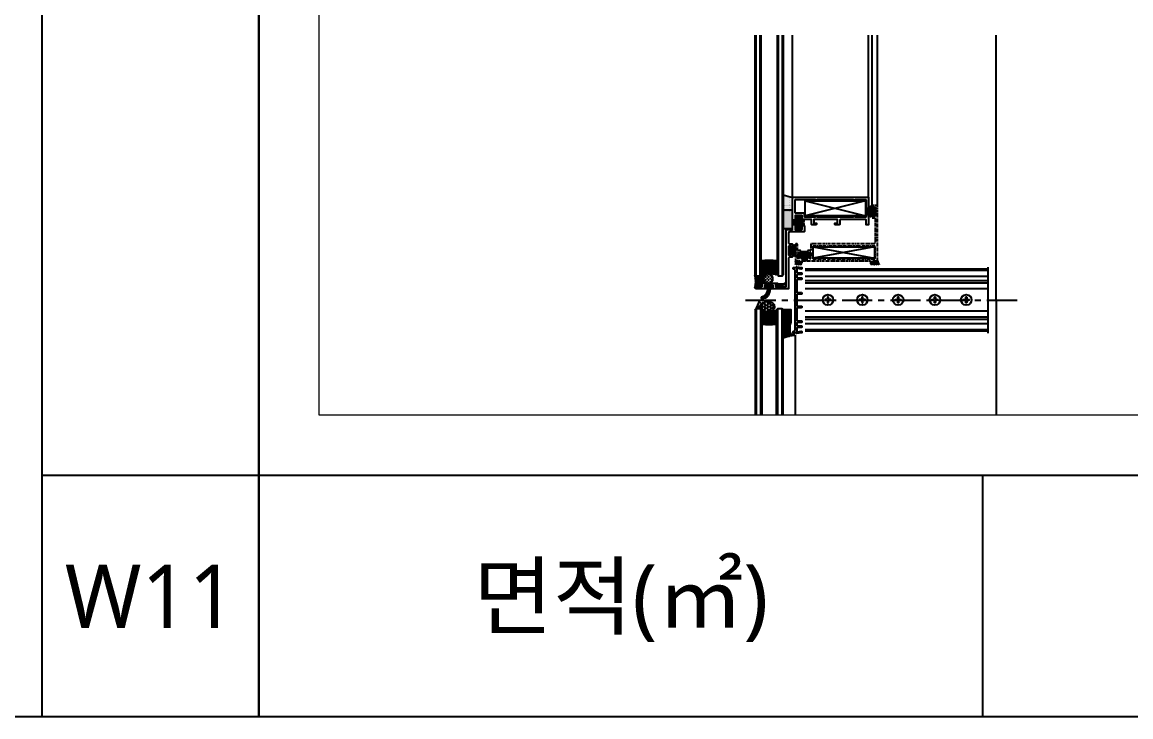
# Model space of a CAD drawing. Header units: millimetres. Extents: x 433 to 50040, y -8477 to -471.
# Drawn here: x 38937 to 39856, y -2176 to -1601 of the extents above; entities that cross this region are included whole.
import ezdxf
from ezdxf.enums import TextEntityAlignment as Align

# ---------------------------------------------------------------- set-up
doc = ezdxf.new("R2010")
doc.units = ezdxf.units.MM
doc.header["$MEASUREMENT"] = 0
for name, pattern in [('CENTER', [2, 1.25, -0.25, 0.25, -0.25]), ('CENTER2', [1.125, 0.75, -0.125, 0.125, -0.125]), ('CENTERX2', [4, 2.5, -0.5, 0.5, -0.5])]:
    doc.linetypes.add(name, pattern=pattern)
doc.layers.get('0').update_dxf_attribs({"linetype": 'CONTINUOUS'})
for name, color, linetype in [('1', 1, 'CONTINUOUS'), ('1브라켓관련', 9, 'CONTINUOUS'), ('2_GASKET', 8, 'CONTINUOUS'), ('3', 1, 'CENTER'), ('3_POLYAMIDE', 8, 'CONTINUOUS'), ('4_GLASS', 254, 'CONTINUOUS'), ('5', 5, 'CONTINUOUS'), ('5HAT', 5, 'CONTINUOUS'), ('CEN', 1, 'CENTER2'), ('GAS', 5, 'CONTINUOUS'), ('GLASS', 4, 'CONTINUOUS'), ('RXANNOT', 4, 'CONTINUOUS'), ('W3', 7, 'CONTINUOUS')]:
    doc.layers.add(name, color=color, linetype=linetype)
for name, color, linetype, lineweight in [('A-MKXX-NAME', 3, 'CONTINUOUS', 25), ('A-XXXX-INSL2', 8, 'CONTINUOUS', 18), ('A-XXXX-TABL', 7, 'CONTINUOUS', 25)]:
    doc.layers.add(name, color=color, linetype=linetype, lineweight=lineweight)
doc.layers.add('A-XXXX-NPLT', color=144, linetype='CONTINUOUS', lineweight=15, plot=False)
doc.styles.add('맑은고딕', font='malgun.ttf')
pattern_1 = [(225, (89375.4126, 1579236.114), (0.8623253429, -0.8623253429), []), (315, (89375.4126, 1579236.114), (0.8623253429, 0.8623253429), [])]
pattern_2 = [(315, (89375.4126, 1579236.114), (0.43116267146, 0.43116267145), [])]

# ---------------------------------------------------------------- blocks, each defined once
blk = doc.blocks.new('2')
at = {"layer": 'A-XXXX-NPLT', "ltscale": 50}
blk.add_lwpolyline([(2290, -950), (950, -950), (950, -200), (2290, -200)], close=True, dxfattribs=at)
at = {"layer": 'A-XXXX-TABL'}
for p, q in [((720, 0), (720, -1200)), ((5340, -1000), (720, -1000)), ((1500, -1200), (1500, -1000))]:
    blk.add_line(p, q, dxfattribs=at)
for points in [[(900, -1200), (0, -1200), (0, 0), (900, 0)], [(5340, -1200), (900, -1200), (900, 0), (5340, 0)]]:
    blk.add_lwpolyline(points, close=True, dxfattribs=at)
at = {"layer": 'A-MKXX-NAME', "style": '맑은고딕'}
blk.add_text('면적(㎡)', height=52.5, dxfattribs=at).set_placement((1200, -1100), align=Align.MIDDLE_CENTER)
blk = doc.blocks.new('양식2')
at = {"layer": 'A-XXXX-INSL2', "xscale": 2.666666666666639, "yscale": 2.666666666666639, "zscale": 2.666666666666639}
blk.add_blockref('2', (8217.7, -40799.9), dxfattribs=at)

msp = doc.modelspace()

# ---------------------------------------------------------------- hatches: boundary and pattern name
h = msp.add_hatch()
h.set_pattern_fill('ANSI37', color=1, scale=9.756098, angle=180, style=0)
h.set_pattern_definition(pattern_1)
h.paths.add_polyline_path([(39585.18, -1764.32, 0.064391), (39585.18, -1769.19), (39583.23, -1769.19, 1), (39583.23, -1770.17), (39583.72, -1770.17), (39583.72, -1772.32, -0.414214), (39583.43, -1772.61), (39578.16, -1772.61, -0.414214), (39577.87, -1772.32), (39577.87, -1770.17), (39578.35, -1770.17, 1), (39578.35, -1769.19), (39577.87, -1769.19), (39577.87, -1764.32), (39578.35, -1764.32, 1), (39578.35, -1763.34), (39577.87, -1763.34), (39577.87, -1761.19, -0.414214), (39578.16, -1760.9), (39583.43, -1760.9, -0.414214), (39583.72, -1761.19), (39583.72, -1763.34), (39583.23, -1763.34, 1), (39583.23, -1764.32)])
h = msp.add_hatch()
h.set_pattern_fill('ANSI37', color=1, scale=9.756098, angle=180, style=0)
h.set_pattern_definition(pattern_1)
h.paths.add_polyline_path([(39582.74, -1796.71), (39582.74, -1796.32, 1), (39581.57, -1796.32), (39581.57, -1796.71), (39580.31, -1796.71, -0.414214), (39579.82, -1796.22), (39579.82, -1792.02, -0.414214), (39580.31, -1791.53), (39581.57, -1791.53), (39581.57, -1791.93, 1), (39582.74, -1791.93), (39582.74, -1790.56, 0.10332), (39588.11, -1790.56), (39588.11, -1791.93, 1), (39589.28, -1791.93), (39589.28, -1791.53), (39590.55, -1791.53, -0.414214), (39591.04, -1792.02), (39591.04, -1796.22, -0.414213), (39590.55, -1796.71), (39589.28, -1796.71), (39589.28, -1796.32, 1), (39588.11, -1796.32), (39588.11, -1796.71)])
at = {"layer": '1'}
h = msp.add_hatch(dxfattribs=at)
h.set_pattern_fill('ANSI37', color=252, scale=0.97561)
h.set_pattern_definition([(45, (-186272.607, 71061.269), (-2.19030637, 2.19030637), []), (135, (-186272.607, 71061.269), (-2.19030637, -2.19030637), [])])
h.paths.add_polyline_path([(39548.46, -1838.39), (39545.67, -1838.39), (39544.69, -1839.36, 0.066167), (39548.6, -1831.14), (39548.6, -1831.63, 0.304907), (39549.21, -1832.54), (39548.46, -1832.53)])
edge = h.paths.add_edge_path()
edge.add_ellipse((39555.43, -1836.57), major_axis=(-5.76, 0), ratio=0.688159, start_angle=-51.43255, end_angle=27.36292)
edge.add_line((39550.31, -1838.39), (39549.58, -1838.39))
edge.add_line((39549.58, -1838.39), (39549.57, -1838.39))
edge.add_line((39549.57, -1838.39), (39548.46, -1838.39))
edge.add_line((39548.46, -1838.39), (39548.46, -1832.53))
edge.add_line((39548.46, -1832.53), (39551.84, -1833.47))
edge = h.paths.add_edge_path()
edge.add_ellipse((39555.43, -1836.57), major_axis=(-5.76, 0), ratio=0.688159, start_angle=270, end_angle=308.56745)
edge.add_line((39551.84, -1833.47), (39548.46, -1832.53))
edge.add_line((39548.46, -1832.53), (39549.21, -1832.54))
edge.add_arc((39549.57, -1831.63), 0.976, 247.82737, 270)
edge.add_line((39549.57, -1832.61), (39555.43, -1832.61))
edge = h.paths.add_edge_path()
edge.add_ellipse((39555.43, -1836.57), major_axis=(-5.76, 0), ratio=0.688159, start_angle=27.36292, end_angle=60.27626)
edge.add_arc((39556.5, -1824.34), 16.16, 248.39011, 255.93421, ccw=False)
edge.add_line((39550.55, -1839.36), (39549.58, -1838.39))
edge.add_line((39549.58, -1838.39), (39550.31, -1838.39))
h = msp.add_hatch(dxfattribs=at)
h.set_pattern_fill('HONEY', color=252, scale=0.487805)
h.set_pattern_definition([(0, (-181967.8886, 70745.6787), (2.323170732, 1.3412832415), [1.548780488, -3.097560976]), (120, (-181967.8886, 70745.6787), (-2.323170727, 1.34128325), [1.548780488, -3.097560976]), (60, (-181967.8886, 70745.6787), (5e-09, 2.682566492), [-3.097560976, 1.548780488])])
edge = h.paths.add_edge_path()
edge.add_ellipse((39555.43, -1836.57), major_axis=(-5.76, 0), ratio=0.688159, start_angle=0, end_angle=360, ccw=False)
at = {"layer": '2_GASKET'}
h = msp.add_hatch(dxfattribs=at)
h.set_pattern_fill('DOTS', color=1, scale=0.487805, style=0)
h.set_pattern_definition([(0, (-186272.6071, 71061.269), (0.387195122, 0.774390244), [0, -0.774390244])])
h.paths.add_polyline_path([(39568.11, -1743.77, 0.080398), (39575.91, -1745.78), (39575.91, -1758.51), (39568.11, -1758.51)])
for points in [[(39568.11, -1771.63), (39575.91, -1771.63), (39575.91, -1756.59), (39568.11, -1756.59)], [(39568.11, -1838.95), (39574.45, -1838.95), (39574.45, -1850.24), (39568.11, -1850.24)]]:
    msp.add_hatch(color=256, dxfattribs=at).paths.add_polyline_path(points)
h = msp.add_hatch(dxfattribs=at)
h.set_pattern_fill('ANSI37', color=1, scale=7.804878, angle=180, style=0)
h.set_pattern_definition([(225, (89375.4126, 1579236.114), (0.6898602743, -0.68986027433), []), (315, (89375.4126, 1579236.114), (0.68986027433, 0.6898602743), [])])
h.paths.add_polyline_path([(39646.16, -1798.46, 0.04758), (39647.69, -1801.88), (39641.28, -1801.88), (39641.28, -1801.39, 0.414214), (39642.26, -1800.41), (39642.26, -1798.46)])
h = msp.add_hatch(dxfattribs=at)
h.set_pattern_fill('DOTS', color=1, scale=0.487805, style=0)
h.set_pattern_definition([(360, (34966.79416, -47655.99445), (0.387195122, -0.774390244), [0, -0.774390244])])
edge = h.paths.add_edge_path()
edge.add_line((39549.57, -1810.17), (39549.57, -1805.38))
edge.add_arc((39557.67, -1677.98), 127.66, 266.36382, 269.43138)
edge.add_arc((39555.14, -1677.98), 127.66, 270.56862, 273.63618)
edge.add_line((39563.23, -1805.38), (39563.23, -1810.17))
edge.add_arc((39556.4, -1838.82), 29.45, 76.592, 103.408)
h = msp.add_hatch(dxfattribs=at)
h.set_pattern_fill('DOTS', color=1, scale=0.487805, style=0)
h.set_pattern_definition([(360, (34964.8429, -47958.9019), (0.387195122, -0.774390244), [0, -0.774390244])])
edge = h.paths.add_edge_path()
edge.add_line((39550.55, -1839.98), (39550.55, -1844.09))
edge.add_arc((39554.45, -1912.44), 68.46, 90, 93.26765, ccw=False)
edge.add_arc((39555.27, -1940.11), 96.14, 85.83269, 90.48772, ccw=False)
edge.add_line((39562.26, -1844.22), (39562.26, -1839.44))
edge.add_arc((39555.43, -1818.77), 21.76, 257.04676, 288.28947, ccw=False)
h = msp.add_hatch(dxfattribs=at)
h.set_pattern_fill('DOTS', color=1, scale=0.487805, style=0)
h.set_pattern_definition([(360, (1894.70905, 12950.09684), (0.387195122, -0.774390244), [0, -0.774390244])])
h.paths.add_polyline_path([(39574.74, -1858.17), (39575.82, -1858.17), (39577.87, -1858.17), (39577.87, -1858.85), (39577.87, -1860.12, 0.198912), (39577.95, -1860.33, 0.086245), (39568.11, -1862.66), (39568.11, -1846.75), (39574.45, -1846.75), (39574.45, -1850.75, -1), (39574.45, -1851.34), (39574.45, -1857.88, 0.414214)])
at = {"layer": '4_GLASS'}
h = msp.add_hatch(dxfattribs=at)
h.set_pattern_fill('NET3', color=251, scale=0.487805, angle=-90, style=0)
h.set_pattern_definition([(270, (37702.0127, 3899.153), (1.5487805, -3e-16), []), (330, (37702.0127, 3899.153), (0.77439024, 1.34128325), []), (30, (37702.0127, 3899.153), (-0.77439024, 1.34128325), [])])
edge = h.paths.add_edge_path()
edge.add_arc((39557.67, -1677.98), 127.66, 266.36382, 269.43138, ccw=False)
edge.add_line((39549.57, -1805.38), (39549.57, -1798.51))
edge.add_arc((39560.3, -2048.74), 250.45, 90.89103, 92.45407, ccw=False)
edge.add_arc((39552.51, -2048.74), 250.45, 87.54593, 89.10897, ccw=False)
edge.add_line((39563.23, -1798.51), (39563.23, -1805.38))
edge.add_arc((39555.14, -1677.98), 127.66, 270.56862, 273.63618, ccw=False)
h = msp.add_hatch(dxfattribs=at)
h.set_pattern_fill('ANSI37', color=251, scale=7.804878, angle=180, style=0)
h.set_pattern_definition([(135, (89880.3615, -1617047.9129), (0.68986027433, 0.6898602743), []), (45, (89880.3615, -1617047.9129), (0.6898602743, -0.68986027433), [])])
h.paths.add_polyline_path([(39581.77, -1800.41), (39581.77, -1798.46), (39578.35, -1798.46, -0.098619), (39578.35, -1801.88), (39582.74, -1801.88), (39582.74, -1801.39, -0.414214)])
h = msp.add_hatch(dxfattribs=at)
h.set_pattern_fill('NET3', color=251, scale=0.487805, angle=-90, style=0)
h.set_pattern_definition([(270, (-181967.8886, 71061.269), (1.548780488, -2e-16), []), (330, (-181967.8886, 71061.269), (0.774390244, 1.341283247), []), (30, (-181967.8886, 71061.269), (-0.774390244, 1.341283247), [])])
edge = h.paths.add_edge_path()
edge.add_line((39550.55, -1844.09), (39550.55, -1851.18))
edge.add_arc((39554.45, -1782.83), 68.46, 266.73235, 270)
edge.add_arc((39551.04, -1623.52), 227.8, 270.8577, 272.82189)
edge.add_line((39562.26, -1851.04), (39562.26, -1844.22))
edge.add_arc((39551.04, -2071.75), 227.8, 87.17811, 89.1423)
edge.add_arc((39554.45, -1912.44), 68.46, 90, 93.26765)
at = {"layer": '5HAT', "linetype": 'ByBlock'}
h = msp.add_hatch(dxfattribs=at)
h.set_pattern_fill('ANSI31', color=256, scale=9.756098, angle=-90, style=0)
h.set_pattern_definition([(45, (38124.7072, -5402.4621), (0.86232534, -0.86232534), [])])
edge = h.paths.add_edge_path()
edge.add_arc((39535.68, -1817.56), 22.35, 334.20785, 349.01472)
edge.add_arc((39557.57, -1821.53), 0.293, 279.59407, 360)
edge.add_line((39557.87, -1821.53), (39557.87, -1821))
edge.add_arc((39558.16, -1821), 0.293, 90, 180, ccw=False)
edge.add_line((39558.16, -1820.71), (39559.82, -1820.71))
edge.add_line((39559.82, -1820.71), (39559.82, -1819.14))
edge.add_line((39559.82, -1819.14), (39552.99, -1819.14))
edge.add_line((39552.99, -1819.14), (39552.99, -1820.71))
edge.add_line((39552.99, -1820.71), (39554.65, -1820.71))
edge.add_arc((39554.65, -1821), 0.293, 0, 90, ccw=False)
edge.add_line((39554.94, -1821), (39554.94, -1821.61))
edge.add_arc((39555.23, -1821.61), 0.293, 180, 241.1625)
edge.add_arc((39554.95, -1822.12), 0.293, -30, 61.1625, ccw=False)
edge.add_line((39555.2, -1822.26), (39554.24, -1825.01))
edge.add_arc((39548.63, -1822.68), 6.08, 284.23779, 337.45805, ccw=False)
edge.add_arc((39550.4, -1829.1), 0.585, 117.90053, 297.90053)
edge.add_arc((39551, -1823.5), 6.12, 266.92271, 321.78125)
at = {"layer": 'CEN', "linetype": 'CENTERX2'}
h = msp.add_hatch(dxfattribs=at)
h.set_pattern_fill('ANSI37', color=1, scale=9.756098, style=0)
h.set_pattern_definition([(45, (-1872370.8569, 1665022.5277), (-0.8623253429, 0.8623253429), []), (135, (-1872370.8569, 1665022.5277), (-0.8623253429, -0.8623253429), [])])
edge = h.paths.add_edge_path()
edge.add_ellipse((39555.65, -1813.2), major_axis=(-3.95, -0.16), ratio=0.963413, start_angle=-80.44923, end_angle=75.89806, ccw=False)
edge.add_line((39554.84, -1809.47), (39554.84, -1809.37))
edge.add_arc((39556.71, -1839.62), 30.3, 93.53827, 103.63058)
edge.add_line((39549.57, -1810.17), (39548.6, -1811.14))
edge.add_line((39548.6, -1811.14), (39545.67, -1811.14))
edge.add_line((39545.67, -1811.14), (39544.7, -1810.17))
edge.add_arc((39525.23, -1815.53), 20.19, -14.00738, 15.41355, ccw=False)
edge.add_arc((39545.67, -1820.9), 0.976, 90, 150.57902, ccw=False)
edge.add_line((39545.67, -1819.93), (39550.26, -1819.93))
edge.add_arc((39550.26, -1819.63), 0.293, 270, 360)
edge.add_line((39550.55, -1819.63), (39550.55, -1817.49))
edge.add_arc((39551.04, -1817.49), 0.488, 90, 180, ccw=False)
edge.add_line((39551.04, -1817), (39554.84, -1817))
edge.add_line((39554.84, -1817), (39554.84, -1816.92))
at = {"layer": 'GAS'}
h = msp.add_hatch(dxfattribs=at)
h.set_pattern_fill('ANSI31', color=256, scale=0.292683, angle=-90, style=0)
h.set_pattern_definition([(315, (38627.1292, 2092.7423), (0.86405, 0.86405), [])])
h.paths.add_polyline_path([(39644.4, -1756.75), (39644.4, -1758.71), (39643.5, -1760.26, -0.767327), (39642.94, -1760.11), (39642.94, -1759.19), (39641.77, -1759.19), (39641.77, -1756.27), (39642.94, -1756.27), (39642.94, -1755.35, -0.767327), (39643.5, -1755.2)])
h.paths.add_polyline_path([(39643.43, -1757.93), (39643.43, -1757.53, 0.414214), (39643.13, -1757.24), (39642.06, -1757.24, 0.414214), (39641.77, -1757.53), (39641.77, -1757.93, 0.414214), (39642.06, -1758.22), (39643.13, -1758.22, 0.414214)], flags=16)
h.paths.add_polyline_path([(39641.77, -1754.43), (39641.77, -1761.03, -0.742397), (39638.84, -1761.03), (39638.84, -1754.43, -0.742397)])
h.paths.add_polyline_path([(39640.79, -1758.02, 1), (39640.79, -1757.44), (39640.79, -1754.63, 0.642841), (39639.82, -1754.63), (39639.82, -1760.83, 0.642841), (39640.79, -1760.83)], flags=16)
h = msp.add_hatch(dxfattribs=at)
h.set_pattern_fill('ANSI31', color=256, scale=0.292683, angle=-90, style=0)
h.set_pattern_definition([(315, (38627.1286, 2092.7423), (0.86405, 0.86405), [])])
h.paths.add_polyline_path([(39644.4, -1756.75), (39644.4, -1758.71), (39643.5, -1760.26, -0.767327), (39642.94, -1760.11), (39642.94, -1759.19), (39641.77, -1759.19), (39641.77, -1756.27), (39642.94, -1756.27), (39642.94, -1755.35, -0.767327), (39643.5, -1755.2)])
h.paths.add_polyline_path([(39643.43, -1757.93), (39643.43, -1757.53, 0.414214), (39643.13, -1757.24), (39642.06, -1757.24, 0.414214), (39641.77, -1757.53), (39641.77, -1757.93, 0.414214), (39642.06, -1758.22), (39643.13, -1758.22, 0.414214)], flags=16)
h.paths.add_polyline_path([(39641.77, -1754.43), (39641.77, -1761.03, -0.742397), (39638.84, -1761.03), (39638.84, -1754.43, -0.742397)])
h.paths.add_polyline_path([(39640.79, -1758.02, 1), (39640.79, -1757.44), (39640.79, -1754.63, 0.642841), (39639.82, -1754.63), (39639.82, -1760.83, 0.642841), (39640.79, -1760.83)], flags=16)
h = msp.add_hatch(dxfattribs=at)
h.set_pattern_fill('ANSI31', color=256, scale=0.292683, angle=-90, style=0)
h.set_pattern_definition([(225, (40590.0664, 2124.9374), (-0.86405, 0.86405), [])])
h.paths.add_polyline_path([(39572.79, -1788.95), (39572.79, -1790.9), (39573.69, -1792.46, 0.767327), (39574.26, -1792.31), (39574.26, -1791.39), (39575.43, -1791.39), (39575.43, -1788.46), (39574.26, -1788.46), (39574.26, -1787.54, 0.767327), (39573.69, -1787.39)])
h.paths.add_polyline_path([(39573.77, -1790.12), (39573.77, -1789.73, -0.414214), (39574.06, -1789.44), (39575.13, -1789.44, -0.414214), (39575.43, -1789.73), (39575.43, -1790.12, -0.414214), (39575.13, -1790.41), (39574.06, -1790.41, -0.414214)], flags=16)
h.paths.add_polyline_path([(39575.43, -1786.62), (39575.43, -1793.23, 0.742397), (39578.35, -1793.23), (39578.35, -1786.62, 0.742397)])
h.paths.add_polyline_path([(39576.4, -1790.22, -1), (39576.4, -1789.63), (39576.4, -1786.82, -0.642841), (39577.38, -1786.82), (39577.38, -1793.03, -0.642841), (39576.4, -1793.03)], flags=16)
h = msp.add_hatch(dxfattribs=at)
h.set_pattern_fill('ANSI31', color=256, scale=0.292683, angle=-90, style=0)
h.set_pattern_definition([(225, (40590.067, 2124.9374), (-0.86405, 0.86405), [])])
h.paths.add_polyline_path([(39572.79, -1788.95), (39572.79, -1790.9), (39573.69, -1792.46, 0.767327), (39574.26, -1792.31), (39574.26, -1791.39), (39575.43, -1791.39), (39575.43, -1788.46), (39574.26, -1788.46), (39574.26, -1787.54, 0.767327), (39573.69, -1787.39)])
h.paths.add_polyline_path([(39573.77, -1790.12), (39573.77, -1789.73, -0.414214), (39574.06, -1789.44), (39575.13, -1789.44, -0.414214), (39575.43, -1789.73), (39575.43, -1790.12, -0.414214), (39575.13, -1790.41), (39574.06, -1790.41, -0.414214)], flags=16)
h.paths.add_polyline_path([(39575.43, -1786.62), (39575.43, -1793.23, 0.742397), (39578.35, -1793.23), (39578.35, -1786.62, 0.742397)])
h.paths.add_polyline_path([(39576.4, -1790.22, -1), (39576.4, -1789.63), (39576.4, -1786.82, -0.642841), (39577.38, -1786.82), (39577.38, -1793.03, -0.642841), (39576.4, -1793.03)], flags=16)
at = {"layer": 'W3'}
h = msp.add_hatch(dxfattribs=at)
h.set_pattern_fill('ANSI31', color=5, scale=4.878049, angle=-90, style=0)
h.set_pattern_definition(pattern_2)
h.paths.add_polyline_path([(39577.87, -1768.7), (39575.91, -1768.7), (39575.91, -1767.05), (39576.21, -1766.75), (39575.91, -1766.46), (39575.91, -1764.81), (39577.87, -1764.81)])
h = msp.add_hatch(dxfattribs=at)
h.set_pattern_fill('ANSI31', color=5, scale=4.878049, angle=-90, style=0)
h.set_pattern_definition(pattern_2)
h.paths.add_polyline_path([(39587.62, -1796.71), (39587.62, -1798.46), (39585.96, -1798.46), (39585.67, -1798.17), (39585.38, -1798.46), (39583.72, -1798.46), (39583.72, -1796.71)])
h = msp.add_hatch(dxfattribs=at)
h.set_pattern_fill('CROSS', color=1, scale=4.878049, angle=-90, style=0)
h.set_pattern_definition([(270, (-1872370.8569, 1665022.5277), (1.2195121951, -1.2195121951), [0.6097560976, -1.8292682927]), (360, (-1872371.1618, 1665022.2228), (1.2195121951, 1.2195121951), [0.6097560976, -1.8292682927])])
edge = h.paths.add_edge_path()
edge.add_ellipse((39555.65, -1813.2), major_axis=(-3.95, -0.16), ratio=0.963413, start_angle=0, end_angle=360, ccw=False)

# ---------------------------------------------------------------- linework, layer by layer
at = {"color": 3}
msp.add_lwpolyline([(39572.5, -1786.27), (39572.5, -1793.58), (39574.45, -1793.58), (39574.45, -1792.12, -1), (39575.43, -1792.12), (39575.43, -1795.53), (39572.99, -1795.53, 0.414213), (39572.5, -1796.02), (39572.5, -1821.88), (39558.35, -1821.88, -1), (39558.35, -1820.9), (39559.82, -1820.9), (39559.82, -1818.95), (39552.5, -1818.95), (39552.5, -1820.9), (39553.96, -1820.9, -1), (39553.96, -1821.88), (39545.67, -1821.88, -1), (39545.67, -1819.93), (39550.26, -1819.93, 0.414214), (39550.55, -1819.63), (39550.55, -1817.49, -0.414214), (39551.04, -1817), (39563.23, -1817), (39563.23, -1817.97), (39561.77, -1817.97), (39561.77, -1819.93), (39570.55, -1819.93), (39570.55, -1817.97), (39569.09, -1817.97), (39569.09, -1817), (39570.55, -1817), (39570.55, -1772.61), (39575.91, -1772.61), (39575.91, -1745.78), (39638.84, -1745.78), (39638.84, -1768.71), (39636.89, -1768.71), (39636.89, -1764.8, 0.414214), (39636.4, -1764.32), (39615.52, -1764.32, 0.414214), (39615.04, -1764.8), (39615.04, -1768.22, -0.414214), (39614.55, -1768.71), (39613.09, -1768.71), (39611.33, -1768.71, -0.414214), (39610.84, -1768.22), (39610.84, -1767.24), (39613.09, -1767.24), (39613.09, -1764.32), (39593.48, -1764.32), (39593.48, -1767.24), (39595.72, -1767.24), (39595.72, -1768.22, -0.414214), (39595.23, -1768.71), (39592.01, -1768.71, -0.414214), (39591.52, -1768.22), (39591.52, -1764.32), (39583.23, -1764.32, -1), (39583.23, -1763.34), (39583.72, -1763.34), (39583.72, -1761.19, 0.414214), (39583.43, -1760.9), (39578.16, -1760.9, 0.414214), (39577.87, -1761.19), (39577.87, -1763.34), (39578.35, -1763.34, -1), (39578.35, -1764.32), (39577.87, -1764.32), (39577.87, -1769.19), (39578.35, -1769.19, -1), (39578.35, -1770.17), (39577.87, -1770.17), (39577.87, -1772.32, 0.414214), (39578.16, -1772.61), (39583.43, -1772.61, 0.414214), (39583.72, -1772.32), (39583.72, -1770.17), (39583.23, -1770.17, -1), (39583.23, -1769.19), (39585.18, -1769.19, -0.414214), (39585.67, -1769.68), (39585.67, -1774.07, -0.414214), (39585.18, -1774.56), (39573.48, -1774.56, 0.414213), (39572.5, -1775.53), (39572.5, -1783.83, 0.414214), (39572.99, -1784.32), (39575.43, -1784.32), (39575.43, -1787.73, -1), (39574.45, -1787.73), (39574.45, -1786.27), (39572.5, -1786.27)], format="xyb", dxfattribs=at)
msp.add_lwpolyline([(39585.67, -1758.95), (39578.35, -1758.95, -0.414214), (39577.87, -1758.46), (39577.87, -1748.22, -0.414214), (39578.35, -1747.73), (39594.45, -1747.73, 1), (39596.4, -1747.73), (39626.16, -1747.73, 1), (39628.11, -1747.73), (39636.4, -1747.73, -0.414214), (39636.89, -1748.22), (39636.89, -1761.88, -0.414214), (39636.4, -1762.36), (39628.11, -1762.36, 1), (39626.16, -1762.36), (39596.4, -1762.36, 1), (39594.45, -1762.36), (39586.16, -1762.36, -0.414214), (39585.67, -1761.88)], format="xyb", close=True, dxfattribs=at)
at = {"color": 0}
for centre, radius, start, end in [((39525.23, -1815.53), 20.19, 344.5864, 15.41355), ((39556.4, -1839.14), 29.76, 76.73589, 103.26411)]:
    msp.add_arc(centre, radius, start, end, dxfattribs=at)
at = {"color": 0, "ltscale": 0.01, "extrusion": (0, 0, -1)}
msp.add_ellipse((39555.65, -1813.2), major_axis=(-3.95, -0.16), ratio=0.963413, dxfattribs=at)
at = {"layer": '1브라켓관련', "color": 9}
for p, q in [((39586.16, -1805.14), (39737.76, -1805.14)), ((39586.16, -1806.38), (39737.76, -1806.38)), ((39737.76, -1803.83), (39737.76, -1858.46)), ((39586.16, -1811.36), (39737.76, -1811.36)), ((39586.16, -1814.82), (39737.76, -1814.82)), ((39586.16, -1816.77), (39737.76, -1816.77)), ((39737.76, -1821.65), (39586.16, -1821.65)), ((39737.76, -1840.19), (39586.16, -1840.19)), ((39586.16, -1845.06), (39737.76, -1845.06)), ((39586.16, -1847.02), (39737.76, -1847.02)), ((39586.16, -1850.48), (39737.76, -1850.48)), ((39586.16, -1855.46), (39737.76, -1855.46)), ((39586.16, -1856.7), (39737.76, -1856.7))]:
    msp.add_line(p, q, dxfattribs=at)
for points in [[(39607.38, -1831.25), (39607.52, -1831.19), (39607.63, -1831.11), (39607.69, -1831.02), (39607.71, -1830.92), (39607.69, -1830.82), (39607.63, -1830.72), (39607.52, -1830.64), (39607.38, -1830.59), (39607.2, -1830.56), (39606.98, -1830.56), (39606.75, -1830.56), (39606.51, -1830.56), (39606.28, -1830.56), (39606.07, -1830.53), (39605.88, -1830.47), (39605.73, -1830.37), (39605.63, -1830.22), (39605.57, -1830.04), (39605.55, -1829.82), (39605.54, -1829.59), (39605.54, -1829.35), (39605.55, -1829.12), (39605.54, -1828.91), (39605.51, -1828.72), (39605.46, -1828.58), (39605.38, -1828.48), (39605.29, -1828.41), (39605.18, -1828.39), (39605.08, -1828.41), (39604.99, -1828.48), (39604.91, -1828.58), (39604.85, -1828.72), (39604.83, -1828.91), (39604.82, -1829.12), (39604.82, -1829.35), (39604.83, -1829.59), (39604.82, -1829.82), (39604.79, -1830.04), (39604.73, -1830.22), (39604.64, -1830.37), (39604.49, -1830.47), (39604.3, -1830.53), (39604.09, -1830.56), (39603.85, -1830.56), (39603.62, -1830.56), (39603.39, -1830.56), (39603.17, -1830.56), (39602.99, -1830.59), (39602.84, -1830.64), (39602.74, -1830.72), (39602.68, -1830.82), (39602.66, -1830.92), (39602.68, -1831.02), (39602.74, -1831.11), (39602.84, -1831.19), (39602.99, -1831.25), (39603.17, -1831.28), (39603.39, -1831.28), (39603.62, -1831.28), (39603.85, -1831.28), (39604.09, -1831.28), (39604.3, -1831.31), (39604.49, -1831.37), (39604.64, -1831.47), (39604.73, -1831.61), (39604.79, -1831.8), (39604.82, -1832.02), (39604.83, -1832.25), (39604.82, -1832.49), (39604.82, -1832.72), (39604.83, -1832.93), (39604.85, -1833.11), (39604.91, -1833.26), (39604.99, -1833.36), (39605.08, -1833.42), (39605.18, -1833.44), (39605.29, -1833.42), (39605.38, -1833.36), (39605.46, -1833.26), (39605.51, -1833.11), (39605.54, -1832.93), (39605.55, -1832.72), (39605.54, -1832.49), (39605.54, -1832.25), (39605.55, -1832.02), (39605.57, -1831.8), (39605.63, -1831.61), (39605.73, -1831.47), (39605.88, -1831.37), (39606.07, -1831.31), (39606.28, -1831.28), (39606.51, -1831.28), (39606.75, -1831.28), (39606.98, -1831.28), (39607.2, -1831.28)], [(39635.88, -1831.25), (39636.03, -1831.19), (39636.13, -1831.11), (39636.19, -1831.02), (39636.21, -1830.92), (39636.19, -1830.82), (39636.13, -1830.72), (39636.03, -1830.64), (39635.88, -1830.59), (39635.7, -1830.56), (39635.49, -1830.56), (39635.26, -1830.56), (39635.02, -1830.56), (39634.79, -1830.56), (39634.57, -1830.53), (39634.39, -1830.47), (39634.24, -1830.37), (39634.14, -1830.22), (39634.08, -1830.04), (39634.05, -1829.82), (39634.05, -1829.59), (39634.05, -1829.35), (39634.05, -1829.12), (39634.05, -1828.91), (39634.02, -1828.72), (39633.96, -1828.58), (39633.88, -1828.48), (39633.79, -1828.41), (39633.69, -1828.39), (39633.59, -1828.41), (39633.49, -1828.48), (39633.42, -1828.58), (39633.36, -1828.72), (39633.33, -1828.91), (39633.33, -1829.12), (39633.33, -1829.35), (39633.33, -1829.59), (39633.33, -1829.82), (39633.3, -1830.04), (39633.24, -1830.22), (39633.14, -1830.37), (39632.99, -1830.47), (39632.81, -1830.53), (39632.59, -1830.56), (39632.36, -1830.56), (39632.12, -1830.56), (39631.89, -1830.56), (39631.68, -1830.56), (39631.49, -1830.59), (39631.35, -1830.64), (39631.25, -1830.72), (39631.19, -1830.82), (39631.16, -1830.92), (39631.19, -1831.02), (39631.25, -1831.11), (39631.35, -1831.19), (39631.49, -1831.25), (39631.68, -1831.28), (39631.89, -1831.28), (39632.12, -1831.28), (39632.36, -1831.28), (39632.59, -1831.28), (39632.81, -1831.31), (39632.99, -1831.37), (39633.14, -1831.47), (39633.24, -1831.61), (39633.3, -1831.8), (39633.33, -1832.02), (39633.33, -1832.25), (39633.33, -1832.49), (39633.33, -1832.72), (39633.33, -1832.93), (39633.36, -1833.11), (39633.42, -1833.26), (39633.49, -1833.36), (39633.59, -1833.42), (39633.69, -1833.44), (39633.79, -1833.42), (39633.88, -1833.36), (39633.96, -1833.26), (39634.02, -1833.11), (39634.05, -1832.93), (39634.05, -1832.72), (39634.05, -1832.49), (39634.05, -1832.25), (39634.05, -1832.02), (39634.08, -1831.8), (39634.14, -1831.61), (39634.24, -1831.47), (39634.39, -1831.37), (39634.57, -1831.31), (39634.79, -1831.28), (39635.02, -1831.28), (39635.26, -1831.28), (39635.49, -1831.28), (39635.7, -1831.28)], [(39661.21, -1831.25), (39661.07, -1831.19), (39660.96, -1831.11), (39660.9, -1831.02), (39660.88, -1830.92), (39660.9, -1830.82), (39660.96, -1830.72), (39661.07, -1830.64), (39661.21, -1830.59), (39661.39, -1830.56), (39661.61, -1830.56), (39661.84, -1830.56), (39662.07, -1830.56), (39662.31, -1830.56), (39662.52, -1830.53), (39662.71, -1830.47), (39662.86, -1830.37), (39662.96, -1830.22), (39663.01, -1830.04), (39663.04, -1829.82), (39663.05, -1829.59), (39663.04, -1829.35), (39663.04, -1829.12), (39663.05, -1828.91), (39663.08, -1828.72), (39663.13, -1828.58), (39663.21, -1828.48), (39663.3, -1828.41), (39663.4, -1828.39), (39663.51, -1828.41), (39663.6, -1828.48), (39663.68, -1828.58), (39663.73, -1828.72), (39663.76, -1828.91), (39663.77, -1829.12), (39663.76, -1829.35), (39663.76, -1829.59), (39663.77, -1829.82), (39663.8, -1830.04), (39663.85, -1830.22), (39663.95, -1830.37), (39664.1, -1830.47), (39664.29, -1830.53), (39664.5, -1830.56), (39664.74, -1830.56), (39664.97, -1830.56), (39665.2, -1830.56), (39665.42, -1830.56), (39665.6, -1830.59), (39665.74, -1830.64), (39665.85, -1830.72), (39665.91, -1830.82), (39665.93, -1830.92), (39665.91, -1831.02), (39665.85, -1831.11), (39665.74, -1831.19), (39665.6, -1831.25), (39665.42, -1831.28), (39665.2, -1831.28), (39664.97, -1831.28), (39664.74, -1831.28), (39664.5, -1831.28), (39664.29, -1831.31), (39664.1, -1831.37), (39663.95, -1831.47), (39663.85, -1831.61), (39663.8, -1831.8), (39663.77, -1832.02), (39663.76, -1832.25), (39663.76, -1832.49), (39663.77, -1832.72), (39663.76, -1832.93), (39663.73, -1833.11), (39663.68, -1833.26), (39663.6, -1833.36), (39663.51, -1833.42), (39663.4, -1833.44), (39663.3, -1833.42), (39663.21, -1833.36), (39663.13, -1833.26), (39663.08, -1833.11), (39663.05, -1832.93), (39663.04, -1832.72), (39663.04, -1832.49), (39663.05, -1832.25), (39663.04, -1832.02), (39663.01, -1831.8), (39662.96, -1831.61), (39662.86, -1831.47), (39662.71, -1831.37), (39662.52, -1831.31), (39662.31, -1831.28), (39662.07, -1831.28), (39661.84, -1831.28), (39661.61, -1831.28), (39661.39, -1831.28)], [(39691.64, -1831.25), (39691.49, -1831.19), (39691.39, -1831.11), (39691.33, -1831.02), (39691.31, -1830.92), (39691.33, -1830.82), (39691.39, -1830.72), (39691.49, -1830.64), (39691.64, -1830.59), (39691.82, -1830.56), (39692.03, -1830.56), (39692.26, -1830.56), (39692.5, -1830.56), (39692.73, -1830.56), (39692.95, -1830.53), (39693.14, -1830.47), (39693.28, -1830.37), (39693.38, -1830.22), (39693.44, -1830.04), (39693.47, -1829.82), (39693.47, -1829.59), (39693.47, -1829.35), (39693.47, -1829.12), (39693.47, -1828.91), (39693.5, -1828.72), (39693.56, -1828.58), (39693.64, -1828.48), (39693.73, -1828.41), (39693.83, -1828.39), (39693.93, -1828.41), (39694.03, -1828.48), (39694.11, -1828.58), (39694.16, -1828.72), (39694.19, -1828.91), (39694.19, -1829.12), (39694.19, -1829.35), (39694.19, -1829.59), (39694.19, -1829.82), (39694.22, -1830.04), (39694.28, -1830.22), (39694.38, -1830.37), (39694.53, -1830.47), (39694.71, -1830.53), (39694.93, -1830.56), (39695.16, -1830.56), (39695.4, -1830.56), (39695.63, -1830.56), (39695.84, -1830.56), (39696.03, -1830.59), (39696.17, -1830.64), (39696.27, -1830.72), (39696.34, -1830.82), (39696.36, -1830.92), (39696.34, -1831.02), (39696.27, -1831.11), (39696.17, -1831.19), (39696.03, -1831.25), (39695.84, -1831.28), (39695.63, -1831.28), (39695.4, -1831.28), (39695.16, -1831.28), (39694.93, -1831.28), (39694.71, -1831.31), (39694.53, -1831.37), (39694.38, -1831.47), (39694.28, -1831.61), (39694.22, -1831.8), (39694.19, -1832.02), (39694.19, -1832.25), (39694.19, -1832.49), (39694.19, -1832.72), (39694.19, -1832.93), (39694.16, -1833.11), (39694.11, -1833.26), (39694.03, -1833.36), (39693.93, -1833.42), (39693.83, -1833.44), (39693.73, -1833.42), (39693.64, -1833.36), (39693.56, -1833.26), (39693.5, -1833.11), (39693.47, -1832.93), (39693.47, -1832.72), (39693.47, -1832.49), (39693.47, -1832.25), (39693.47, -1832.02), (39693.44, -1831.8), (39693.38, -1831.61), (39693.28, -1831.47), (39693.14, -1831.37), (39692.95, -1831.31), (39692.73, -1831.28), (39692.5, -1831.28), (39692.26, -1831.28), (39692.03, -1831.28), (39691.82, -1831.28)], [(39717.62, -1831.25), (39717.48, -1831.19), (39717.37, -1831.11), (39717.31, -1831.02), (39717.29, -1830.92), (39717.31, -1830.82), (39717.37, -1830.72), (39717.48, -1830.64), (39717.62, -1830.59), (39717.8, -1830.56), (39718.02, -1830.56), (39718.25, -1830.56), (39718.49, -1830.56), (39718.72, -1830.56), (39718.93, -1830.53), (39719.12, -1830.47), (39719.27, -1830.37), (39719.37, -1830.22), (39719.43, -1830.04), (39719.45, -1829.82), (39719.46, -1829.59), (39719.46, -1829.35), (39719.45, -1829.12), (39719.46, -1828.91), (39719.49, -1828.72), (39719.54, -1828.58), (39719.62, -1828.48), (39719.71, -1828.41), (39719.82, -1828.39), (39719.92, -1828.41), (39720.01, -1828.48), (39720.09, -1828.58), (39720.15, -1828.72), (39720.17, -1828.91), (39720.18, -1829.12), (39720.18, -1829.35), (39720.17, -1829.59), (39720.18, -1829.82), (39720.21, -1830.04), (39720.27, -1830.22), (39720.37, -1830.37), (39720.51, -1830.47), (39720.7, -1830.53), (39720.92, -1830.56), (39721.15, -1830.56), (39721.38, -1830.56), (39721.62, -1830.56), (39721.83, -1830.56), (39722.01, -1830.59), (39722.16, -1830.64), (39722.26, -1830.72), (39722.32, -1830.82), (39722.34, -1830.92), (39722.32, -1831.02), (39722.26, -1831.11), (39722.16, -1831.19), (39722.01, -1831.25), (39721.83, -1831.28), (39721.62, -1831.28), (39721.38, -1831.28), (39721.15, -1831.28), (39720.92, -1831.28), (39720.7, -1831.31), (39720.51, -1831.37), (39720.37, -1831.47), (39720.27, -1831.61), (39720.21, -1831.8), (39720.18, -1832.02), (39720.17, -1832.25), (39720.18, -1832.49), (39720.18, -1832.72), (39720.17, -1832.93), (39720.15, -1833.11), (39720.09, -1833.26), (39720.01, -1833.36), (39719.92, -1833.42), (39719.82, -1833.44), (39719.71, -1833.42), (39719.62, -1833.36), (39719.54, -1833.26), (39719.49, -1833.11), (39719.46, -1832.93), (39719.45, -1832.72), (39719.46, -1832.49), (39719.46, -1832.25), (39719.45, -1832.02), (39719.43, -1831.8), (39719.37, -1831.61), (39719.27, -1831.47), (39719.12, -1831.37), (39718.93, -1831.31), (39718.72, -1831.28), (39718.49, -1831.28), (39718.25, -1831.28), (39718.02, -1831.28), (39717.8, -1831.28)]]:
    msp.add_lwpolyline(points, close=True, dxfattribs=at)
for centre in [(39605.18, -1830.92), (39633.69, -1830.92), (39663.4, -1830.92), (39693.83, -1830.92), (39719.82, -1830.92)]:
    msp.add_circle(centre, 4.39, dxfattribs=at)
at = {"layer": '2_GASKET', "color": 1}
for p, q in [((39577.87, -1764.81), (39575.91, -1764.81)), ((39577.87, -1768.7), (39575.91, -1768.7)), ((39583.72, -1796.71), (39583.72, -1798.46)), ((39587.62, -1796.71), (39587.62, -1798.46))]:
    msp.add_line(p, q, dxfattribs=at)
at = {"layer": '2_GASKET'}
msp.add_lwpolyline([(39568.11, -1838.95), (39574.45, -1838.95), (39574.45, -1850.24), (39568.11, -1850.24)], close=True, dxfattribs=at)
at = {"layer": '2_GASKET', "color": 1}
for centre, radius, start, end in [((39604.04, -1766.75), 19.02, 172.63155, 187.36845), ((39585.43, -1777.71), 13.12, 258.20223, 281.79777), ((39569.78, -1800.17), 8.74, 348.7355, 11.2645), ((39515.73, -1820.57), 34.53, 327.01914, 342.16141), ((39556.4, -1824.4), 16.13, 248.72702, 291.27298), ((39579.74, -1889.81), 29.54, 93.46958, 113.18667)]:
    msp.add_arc(centre, radius, start, end, dxfattribs=at)
at = {"layer": '2_GASKET', "color": 1, "extrusion": (0, 0, -1)}
msp.add_ellipse((39555.43, -1836.57), major_axis=(-5.76, 0), ratio=0.688159, dxfattribs=at)
at = {"layer": '3', "color": 3, "ltscale": 2}
msp.add_lwpolyline([(39641.77, -1755.53, 1), (39642.74, -1755.53), (39642.74, -1754.07), (39644.7, -1754.07), (39644.7, -1761.39), (39642.74, -1761.39), (39642.74, -1759.93, 1), (39641.77, -1759.93), (39641.77, -1762.85), (39643.72, -1762.85, -0.414214), (39644.21, -1763.34), (39644.21, -1783.34, -0.414214), (39643.23, -1784.32), (39591.04, -1784.32), (39591.04, -1790.07), (39588.6, -1790.07, 0.414214), (39588.11, -1790.56), (39588.11, -1791.93, 1), (39589.28, -1791.93), (39589.28, -1791.53), (39590.55, -1791.53, -0.414214), (39591.04, -1792.02), (39591.04, -1796.22, -0.414213), (39590.55, -1796.71), (39589.28, -1796.71), (39589.28, -1796.32, 1), (39588.11, -1796.32), (39588.11, -1796.71), (39582.74, -1796.71), (39582.74, -1796.32, 1), (39581.57, -1796.32), (39581.57, -1796.71), (39580.31, -1796.71, -0.414214), (39579.82, -1796.22), (39579.82, -1792.02, -0.414214), (39580.31, -1791.53), (39581.57, -1791.53), (39581.57, -1791.93, 1), (39582.74, -1791.93), (39582.74, -1790.56, 0.414214), (39582.26, -1790.07), (39579.82, -1790.07), (39579.82, -1785.05, 1), (39578.35, -1785.05), (39578.35, -1798.46), (39581.77, -1798.46), (39581.77, -1800.41, 1), (39583.72, -1800.41), (39583.72, -1798.46), (39640.31, -1798.46), (39640.31, -1800.41, 1), (39642.26, -1800.41), (39642.26, -1798.46), (39646.16, -1798.46), (39646.16, -1752.61), (39641.77, -1752.61)], format="xyb", close=True, dxfattribs=at)
msp.add_lwpolyline([(39604.7, -1786.27), (39604.7, -1786.51, -0.414214), (39604.21, -1787, -0.414214), (39603.72, -1786.51), (39603.72, -1786.27), (39592.99, -1786.27, 0.414214), (39592.5, -1786.75), (39592.5, -1796.51, 0.414214), (39592.99, -1797), (39603.72, -1797), (39603.72, -1796.75, -0.414214), (39604.21, -1796.27, -0.414214), (39604.7, -1796.75), (39604.7, -1797), (39632.01, -1797), (39632.01, -1796.75, -0.414214), (39632.5, -1796.27, -0.414214), (39632.99, -1796.75), (39632.99, -1797), (39643.72, -1797, 0.414214), (39644.21, -1796.51), (39644.21, -1786.75, 0.414214), (39643.72, -1786.27), (39632.99, -1786.27), (39632.99, -1786.51, -0.414214), (39632.5, -1787, -0.414214), (39632.01, -1786.51), (39632.01, -1786.27), (39604.7, -1786.27)], format="xyb", dxfattribs=at)
at = {"layer": '3_POLYAMIDE'}
msp.add_lwpolyline([(39576.7, -1858.17, -0.414214), (39576.4, -1857.88), (39576.4, -1857.19, -0.414214), (39576.89, -1856.71), (39577.57, -1856.71, 0.414214), (39577.87, -1856.41), (39577.87, -1805.88, 0.414214), (39577.57, -1805.58), (39576.89, -1805.58, -0.414214), (39576.4, -1805.1), (39576.4, -1804.41, -0.414214), (39576.7, -1804.12), (39578.65, -1804.12), (39578.65, -1804.12, 0.414214), (39578.94, -1803.83), (39578.94, -1803.78, -0.45062), (39579.27, -1803.49), (39583.2, -1803.98, -0.377837), (39583.62, -1804.47), (39583.62, -1804.87, -0.45272), (39583.07, -1805.36), (39579.88, -1804.94, 0.45272), (39579.33, -1805.42), (39579.33, -1807.93, 0.414214), (39579.82, -1808.41), (39583.13, -1808.41, -0.414214), (39583.62, -1808.9), (39583.62, -1809.39, -0.414214), (39583.13, -1809.88), (39579.82, -1809.88, 0.414214), (39579.33, -1810.36), (39579.33, -1812.12, 0.414214), (39579.82, -1812.61), (39583.13, -1812.61, -0.414214), (39583.62, -1813.1), (39583.62, -1813.58, -0.414214), (39583.13, -1814.07), (39579.82, -1814.07, 0.414214), (39579.33, -1814.56), (39579.33, -1824.32, 0.414214), (39579.82, -1824.8), (39583.13, -1824.8, -0.414214), (39583.62, -1825.29), (39583.62, -1825.78, -0.414214), (39583.13, -1826.27), (39579.82, -1826.27, 0.414214), (39579.33, -1826.75), (39579.33, -1835.53, 0.414214), (39579.82, -1836.02), (39583.13, -1836.02, -0.414214), (39583.62, -1836.51), (39583.62, -1837, -0.414214), (39583.13, -1837.49), (39579.82, -1837.49, 0.414214), (39579.33, -1837.97), (39579.33, -1847.73, 0.414214), (39579.82, -1848.22), (39583.13, -1848.22, -0.414214), (39583.62, -1848.71), (39583.62, -1849.19, -0.414214), (39583.13, -1849.68), (39579.82, -1849.68, 0.414214), (39579.33, -1850.17), (39579.33, -1851.92, 0.414214), (39579.82, -1852.41), (39583.13, -1852.41, -0.414214), (39583.62, -1852.9), (39583.62, -1853.39, -0.414214), (39583.13, -1853.88), (39579.82, -1853.88, 0.414214), (39579.33, -1854.36), (39579.33, -1856.87, 0.45272), (39579.88, -1857.35), (39583.07, -1856.93, -0.45272), (39583.62, -1857.42), (39583.62, -1857.82, -0.377837), (39583.2, -1858.31), (39579.27, -1858.8, -0.45062), (39578.94, -1858.51), (39578.94, -1858.46, 0.414214), (39578.65, -1858.17), (39576.7, -1858.17)], format="xyb", dxfattribs=at)
at = {"layer": '4_GLASS', "color": 5, "ltscale": 2}
for p, q in [((39545.67, -1811.14), (39545.67, -1611.59)), ((39548.6, -1611.59), (39548.6, -1811.14)), ((39545.67, -1838.46), (39545.67, -1926.49)), ((39549.57, -1926.49), (39549.57, -1838.46))]:
    msp.add_line(p, q, dxfattribs=at)
at = {"layer": '4_GLASS', "color": 5}
for p, q in [((39564.21, -1811.14), (39564.21, -1611.59)), ((39567.13, -1611.59), (39567.13, -1811.14)), ((39563.23, -1838.46), (39563.23, -1926.49)), ((39567.13, -1926.49), (39567.13, -1838.46))]:
    msp.add_line(p, q, dxfattribs=at)
at = {"layer": '4_GLASS', "ltscale": 2}
for centre, start, end in [((39556.4, -1891.41), 85.7952, 94.2048), ((39556.4, -1712.49), 265.7952, 274.2048)]:
    msp.add_arc(centre, 93.14, start, end, dxfattribs=at)
at = {"layer": '4_GLASS', "color": 251}
for centre, radius, start, end in [((39664.83, -1792.14), 19.71, 198.70385, 209.60027), ((39556.4, -1912.44), 68.46, 85.09519, 94.90481), ((39556.4, -1782.83), 68.46, 265.09519, 274.90481)]:
    msp.add_arc(centre, radius, start, end, dxfattribs=at)
at = {"layer": '5'}
for p, q in [((39575.91, -1745.78), (39575.91, -1611.59)), ((39638.84, -1745.78), (39638.84, -1611.59)), ((39641.77, -1752.61), (39641.77, -1611.59)), ((39646.16, -1752.61), (39646.16, -1611.59)), ((39744.7, -1831.14), (39744.7, -1611.59)), ((39744.7, -1831.14), (39744.7, -1926.49)), ((39577.87, -1860.12), (39577.87, -1926.49))]:
    msp.add_line(p, q, dxfattribs=at)
at = {"layer": 'CEN', "color": 1, "linetype": 'CENTERX2', "ltscale": 10}
msp.add_line((39536.89, -1831.14), (39762.53, -1831.14), dxfattribs=at)
at = {"layer": 'GAS'}
for points in [[(39643.5, -1755.2), (39644.4, -1756.75), (39644.4, -1758.71), (39643.5, -1760.26, -0.767327), (39642.94, -1760.11), (39642.94, -1759.19), (39641.77, -1759.19), (39641.77, -1761.03, -0.742418), (39638.84, -1761.03), (39638.84, -1754.43, -0.742418), (39641.77, -1754.43), (39641.77, -1756.27), (39642.94, -1756.27), (39642.94, -1755.35, -0.767327)], [(39643.5, -1755.2), (39644.4, -1756.75), (39644.4, -1758.71), (39643.5, -1760.26, -0.767327), (39642.94, -1760.11), (39642.94, -1759.19), (39641.77, -1759.19), (39641.77, -1761.03, -0.742418), (39638.84, -1761.03), (39638.84, -1754.43, -0.742418), (39641.77, -1754.43), (39641.77, -1756.27), (39642.94, -1756.27), (39642.94, -1755.35, -0.767327)], [(39640.79, -1757.44, -1), (39640.79, -1758.02), (39640.79, -1760.83, -0.642841), (39639.82, -1760.83), (39639.82, -1754.63, -0.642841), (39640.79, -1754.63)], [(39642.06, -1758.22), (39643.13, -1758.22, 0.414214), (39643.43, -1757.93), (39643.43, -1757.53, 0.414214), (39643.13, -1757.24), (39642.06, -1757.24, 0.414214), (39641.77, -1757.53), (39641.77, -1757.93, 0.414214)], [(39642.06, -1758.22), (39643.13, -1758.22, 0.414214), (39643.43, -1757.93), (39643.43, -1757.53, 0.414214), (39643.13, -1757.24), (39642.06, -1757.24, 0.414214), (39641.77, -1757.53), (39641.77, -1757.93, 0.414214)], [(39573.69, -1787.39), (39572.79, -1788.95), (39572.79, -1790.9), (39573.69, -1792.46, 0.767327), (39574.26, -1792.31), (39574.26, -1791.39), (39575.43, -1791.39), (39575.43, -1793.23, 0.742418), (39578.35, -1793.23), (39578.35, -1786.62, 0.742418), (39575.43, -1786.62), (39575.43, -1788.46), (39574.26, -1788.46), (39574.26, -1787.54, 0.767327)], [(39573.69, -1787.39), (39572.79, -1788.95), (39572.79, -1790.9), (39573.69, -1792.46, 0.767327), (39574.26, -1792.31), (39574.26, -1791.39), (39575.43, -1791.39), (39575.43, -1793.23, 0.742418), (39578.35, -1793.23), (39578.35, -1786.62, 0.742418), (39575.43, -1786.62), (39575.43, -1788.46), (39574.26, -1788.46), (39574.26, -1787.54, 0.767327)], [(39574.84, -1790.41), (39573.77, -1790.41, -0.414214), (39573.48, -1790.12), (39573.48, -1789.73, -0.414214), (39573.77, -1789.44), (39574.84, -1789.44, -0.414214), (39575.13, -1789.73), (39575.13, -1790.12, -0.414214)], [(39574.84, -1790.41), (39573.77, -1790.41, -0.414214), (39573.48, -1790.12), (39573.48, -1789.73, -0.414214), (39573.77, -1789.44), (39574.84, -1789.44, -0.414214), (39575.13, -1789.73), (39575.13, -1790.12, -0.414214)], [(39576.4, -1789.63, 1), (39576.4, -1790.22), (39576.4, -1793.03, 0.642841), (39577.38, -1793.03), (39577.38, -1786.82, 0.642841), (39576.4, -1786.82)], [(39555.81, -1827.29, 0.064697), (39557.62, -1821.82, 0.365977), (39557.87, -1821.53), (39557.87, -1821, -0.414214), (39558.16, -1820.71), (39559.82, -1820.71), (39559.82, -1819.14), (39552.99, -1819.14), (39552.99, -1820.71), (39554.65, -1820.71, -0.414214), (39554.94, -1821), (39554.94, -1821.61, 0.273393), (39555.09, -1821.86, -0.420169), (39555.2, -1822.26), (39554.24, -1825.01, -0.236483), (39550.12, -1828.58, 1), (39550.67, -1829.61, 0.244044)]]:
    msp.add_lwpolyline(points, format="xyb", close=True, dxfattribs=at)
at = {"layer": 'GLASS'}
for points in [[(39549.57, -1611.59), (39549.57, -1810.17), (39548.6, -1811.14), (39545.67, -1811.14), (39544.7, -1810.17), (39544.7, -1611.59)], [(39568.11, -1611.59), (39568.11, -1810.17), (39567.13, -1811.14), (39564.21, -1811.14), (39563.23, -1810.17), (39563.23, -1611.59)], [(39550.55, -1926.49), (39550.55, -1839.44), (39549.57, -1838.46), (39545.67, -1838.46), (39544.7, -1839.44), (39544.7, -1926.49)], [(39568.11, -1926.49), (39568.11, -1839.44), (39567.13, -1838.46), (39563.23, -1838.46), (39562.26, -1839.44), (39562.26, -1926.49)]]:
    msp.add_lwpolyline(points, dxfattribs=at)
at = {"layer": 'W3', "color": 5}
for p, q in [((39636.4, -1748.72), (39586.16, -1761.26)), ((39586.16, -1748.72), (39636.4, -1761.26)), ((39643.72, -1787), (39592.99, -1796.27)), ((39592.99, -1787), (39643.72, -1796.27)), ((39561.89, -1817.97), (39570.43, -1819.93))]:
    msp.add_line(p, q, dxfattribs=at)
for points in [[(39636.4, -1761.26), (39586.16, -1761.26), (39586.16, -1748.72), (39636.4, -1748.72)], [(39592.99, -1787), (39643.72, -1787), (39643.72, -1796.27), (39592.99, -1796.27)], [(39561.89, -1819.93), (39570.43, -1819.93), (39570.43, -1817.97), (39561.89, -1817.97)]]:
    msp.add_lwpolyline(points, close=True, dxfattribs=at)
at = {"layer": 'W3'}
msp.add_lwpolyline([(39568.11, -1771.63), (39575.91, -1771.63), (39575.91, -1756.59), (39568.11, -1756.59)], close=True, dxfattribs=at)
msp.add_arc((39578.22, -1720.66), 25.22, 246.36572, 264.75212, dxfattribs=at)

# ---------------------------------------------------------------- block references
at = {"layer": 'RXANNOT', "xscale": 0.3750000000000039, "yscale": 0.3750000000000039, "zscale": 0.3750000000000039}
msp.add_blockref('양식2', (35151.87, 14323.49), dxfattribs=at)

# ---------------------------------------------------------------- texts
at = {"layer": 'A-MKXX-NAME', "style": '맑은고딕'}
msp.add_text('W11', height=52.5, dxfattribs=at).set_placement((39043.5, -2076.49), align=Align.MIDDLE)

doc.saveas('drawing.dxf')
